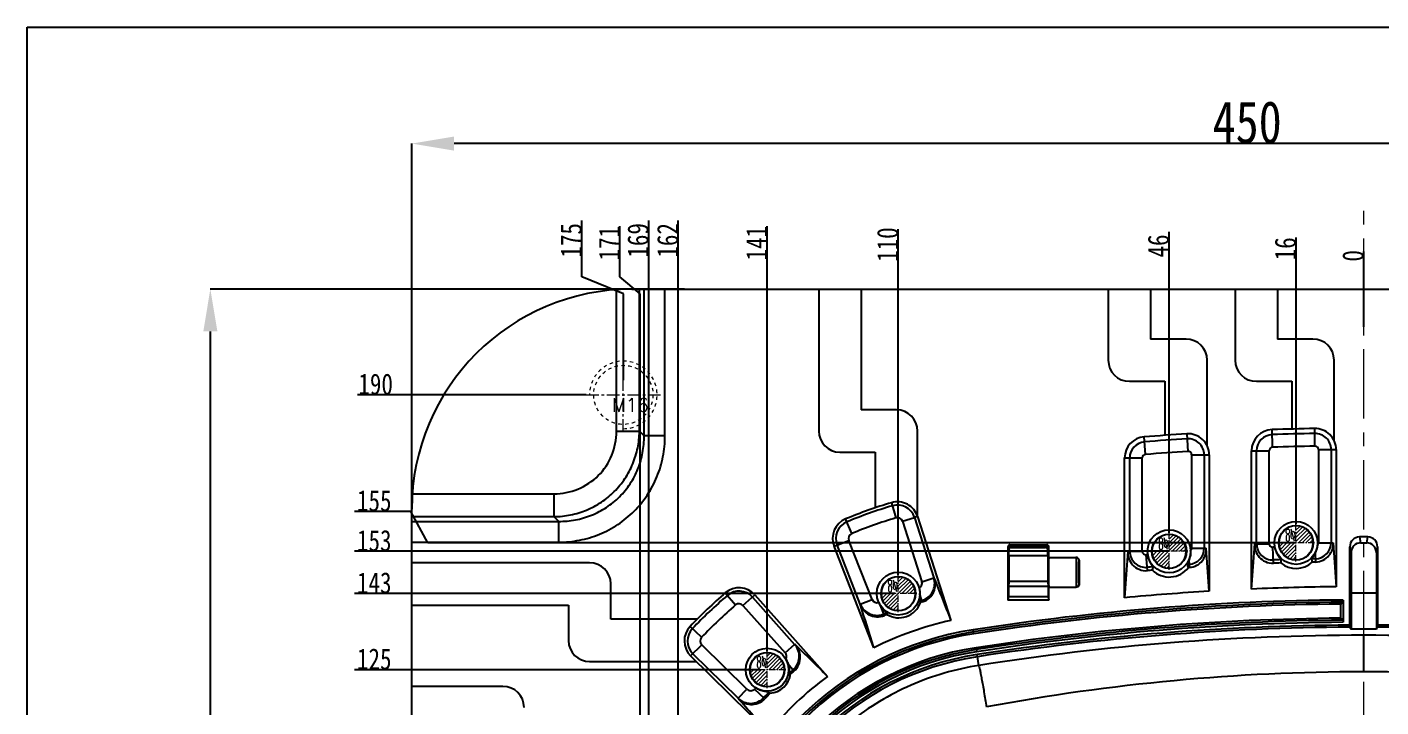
# Model space of a CAD drawing. Header units: millimetres. Extents: x -569 to 1807, y -7664 to 1724.
# Drawn here: x -32.7 to 287.3, y -2278.7 to -2117.9 of the extents above; entities that cross this region are included whole.
import ezdxf
from ezdxf.enums import TextEntityAlignment as Align

# ---------------------------------------------------------------- set-up
doc = ezdxf.new("R2010")
doc.units = ezdxf.units.MM
doc.header["$LTSCALE"] = 16.335
doc.header["$PDMODE"] = 3
doc.header["$PDSIZE"] = 0.3125
doc.linetypes.add('CENTER', pattern=[0.6, 0.375, -0.075, 0.075, -0.075])
doc.linetypes.add('HIDDEN', pattern=[0.2, 0.1, -0.1])
doc.layers.get('0').update_dxf_attribs({"linetype": 'CONTINUOUS'})
doc.layers.get('Defpoints').update_dxf_attribs({"linetype": 'CONTINUOUS'})
for name, color, linetype, lineweight in [('center', 1, 'CENTER', 9), ('epin', 13, 'CONTINUOUS', 9), ('screw', 33, 'CONTINUOUS', 13)]:
    doc.layers.add(name, color=color, linetype=linetype, lineweight=lineweight)
doc.layers.add('DEFAULT_2', color=8, linetype='HIDDEN')
doc.layers.add('dim', color=3, linetype='CONTINUOUS')
doc.styles.get("Standard").update_dxf_attribs({"font": 'txt', "width": 0.8})
doc.styles.add('TXT', font='txt.shx', dxfattribs={"bigfont": 'gbcbig.shx'})
doc.styles.add('TXT05', font='txt.shx', dxfattribs={"width": 0.5, "bigfont": 'gbcbig.shx'})
doc.dimstyles.new('副本 ISO-25-1', dxfattribs={"dimtxt": 10, "dimasz": 10, "dimexe": 0, "dimexo": 0, "dimgap": 0, "dimtad": 1, "dimtxsty": 'Standard', "dimcen": 0, "dimclrd": 6, "dimclre": 6, "dimclrt": 4, "dimazin": 0, "dimtfac": 1, "dimtofl": 0, "dimtmove": 0, "dimatfit": 3, "dimfxl": 0, "dimarcsym": 0})

# ---------------------------------------------------------------- blocks, each defined once
blk = doc.blocks.new('screw_m16_g')
at = {"layer": 'screw', "color": 1, "linetype": 'CENTER', "ltscale": 0.497582}
for p, q in [((0, -8.8), (0, 8.8)), ((-8.8, 0), (8.8, 0))]:
    blk.add_line(p, q, dxfattribs=at)
at = {"layer": 'screw', "linetype": 'HIDDEN', "ltscale": 0.497582}
blk.add_circle((0, 0), 7, dxfattribs=at)
at = {"layer": 'screw', "color": 92, "linetype": 'HIDDEN', "ltscale": 0.497582}
blk.add_arc((0, 0), 8, 270, 180, dxfattribs=at)
at = {"layer": 'screw', "color": 6, "style": 'TXT'}
blk.add_text('M16', height=3.2, dxfattribs=at).set_placement((-2.72, -4))
blk = doc.blocks.new('*D322')
at = {"color": 6, "lineweight": -2}
for p, q in [((58.27, -2239.75), (58.27, -2145.49)), ((498.27, -2145.49), (68.27, -2145.49)), ((508.27, -2233.71), (508.27, -2145.49))]:
    blk.add_line(p, q, dxfattribs=at)
at = {"color": 6}
for points in [[(68.27, -2143.82), (68.27, -2147.16), (58.27, -2145.49)], [(498.27, -2143.82), (498.27, -2147.16), (508.27, -2145.49)]]:
    blk.add_solid(points, dxfattribs=at)
at = {"layer": 'Defpoints', "color": 0}
for p in [(58.27, -2145.49), (508.27, -2233.71), (58.27, -2239.75)]:
    blk.add_point(p, dxfattribs=at)
at = {"color": 4, "insert": (255.72, -2140.49), "char_height": 10, "attachment_point": 5}
blk.add_mtext('450', dxfattribs=at)
blk = doc.blocks.new('*D323')
at = {"color": 6, "lineweight": -2}
for p, q in [((122.69, -2179.91), (10.65, -2179.91)), ((10.65, -2189.91), (10.65, -2599.91)), ((127.04, -2609.91), (10.65, -2609.91))]:
    blk.add_line(p, q, dxfattribs=at)
at = {"color": 6}
for points in [[(8.99, -2189.91), (12.32, -2189.91), (10.65, -2179.91)], [(8.99, -2599.91), (12.32, -2599.91), (10.65, -2609.91)]]:
    blk.add_solid(points, dxfattribs=at)
at = {"layer": 'Defpoints', "color": 0}
for p in [(122.69, -2179.91), (10.65, -2609.91), (127.04, -2609.91)]:
    blk.add_point(p, dxfattribs=at)
at = {"color": 4, "insert": (5.65, -2399.19), "char_height": 10, "attachment_point": 5, "rotation": 90}
blk.add_mtext('430', dxfattribs=at)
blk = doc.blocks.new('epin_ejp_8')
at = {"layer": 'epin'}
h = blk.add_hatch(dxfattribs=at)
h.set_pattern_fill('_ANSI31', color=123, scale=0.2, angle=90, style=0)
h.set_pattern_definition([(135, (-263.1036, 1313.3417), (-0.4490128, -0.4490128), [])])
h.paths.add_polyline_path([(0, 4, 0.414214), (-4, 0), (0, 0)])
h.paths.add_polyline_path([(4, 0), (0, 0), (0, -4, 0.414214)])
at = {"layer": 'epin', "color": 1, "linetype": 'CENTER', "ltscale": 0.248791}
for p, q in [((0, -4.4), (0, 4.4)), ((-4.4, 0), (4.4, 0))]:
    blk.add_line(p, q, dxfattribs=at)
at = {"layer": 'epin'}
blk.add_circle((0, 0), 4, dxfattribs=at)
at = {"layer": 'epin', "color": 6, "style": 'TXT05', "width": 0.5}
blk.add_text('%%c8', height=2.8, dxfattribs=at).set_placement((1.33, 1.8), align=Align.MIDDLE)
blk = doc.blocks.new('12')
at = {"layer": 'epin', "color": 4, "xscale": -1}
for p in [(-2617.62, 2370.4), (-2647.62, 2368.4), (-2711.62, 2358.4), (-2742.62, 2340.4)]:
    blk.add_blockref('epin_ejp_8', p, dxfattribs=at)
blk = doc.blocks.new('*D330')
at = {"layer": 'Defpoints', "color": 0}
for p in [(426.08, -2269.91), (512.47, -2269.91), (283.27, -2394.91)]:
    blk.add_point(p, dxfattribs=at)
at = {"layer": 'dim', "color": 6, "lineweight": -2}
blk.add_line((426.08, -2269.91), (521.8, -2269.91), dxfattribs=at)
at = {"layer": 'dim', "color": 4, "insert": (517.13, -2267.41), "char_height": 5, "attachment_point": 5}
blk.add_mtext('125', dxfattribs=at)
blk = doc.blocks.new('*D331')
at = {"layer": 'Defpoints', "color": 0}
for p in [(394.08, -2251.91), (512.47, -2251.91), (283.27, -2394.91)]:
    blk.add_point(p, dxfattribs=at)
at = {"layer": 'dim', "color": 6, "lineweight": -2}
blk.add_line((394.08, -2251.91), (521.8, -2251.91), dxfattribs=at)
at = {"layer": 'dim', "color": 4, "insert": (517.13, -2249.41), "char_height": 5, "attachment_point": 5}
blk.add_mtext('143', dxfattribs=at)
blk = doc.blocks.new('*D332')
at = {"layer": 'Defpoints', "color": 0}
for p in [(512.47, -2232.48), (299.27, -2239.91), (283.27, -2394.91)]:
    blk.add_point(p, dxfattribs=at)
at = {"layer": 'dim', "color": 6, "lineweight": -2}
for p, q in [((504.47, -2239.91), (508.47, -2232.48)), ((508.47, -2232.48), (521.8, -2232.48)), ((299.27, -2239.91), (504.47, -2239.91))]:
    blk.add_line(p, q, dxfattribs=at)
at = {"layer": 'dim', "color": 4, "insert": (517.13, -2229.98), "char_height": 5, "attachment_point": 5}
blk.add_mtext('155', dxfattribs=at)
blk = doc.blocks.new('*D333')
at = {"layer": 'Defpoints', "color": 0}
for p in [(329.27, -2241.91), (512.47, -2241.91), (283.27, -2394.91)]:
    blk.add_point(p, dxfattribs=at)
at = {"layer": 'dim', "color": 6, "lineweight": -2}
blk.add_line((329.27, -2241.91), (521.8, -2241.91), dxfattribs=at)
at = {"layer": 'dim', "color": 4, "insert": (517.13, -2239.41), "char_height": 5, "attachment_point": 5}
blk.add_mtext('153', dxfattribs=at)
blk = doc.blocks.new('*D334')
at = {"layer": 'Defpoints', "color": 0}
for p in [(467.07, -2204.91, 0), (512.47, -2204.91), (283.27, -2394.91)]:
    blk.add_point(p, dxfattribs=at)
at = {"layer": 'dim', "color": 6, "lineweight": -2}
blk.add_line((467.07, -2204.91), (521.13, -2204.91), dxfattribs=at)
at = {"layer": 'dim', "color": 4, "insert": (516.8, -2202.41), "char_height": 5, "attachment_point": 5}
blk.add_mtext('190', dxfattribs=at)
blk = doc.blocks.new('*D352')
at = {"layer": 'Defpoints', "color": 0}
for p in [(283.27, -2173.03), (283.27, -2188.82), (283.27, -2394.91)]:
    blk.add_point(p, dxfattribs=at)
at = {"layer": 'dim', "color": 6, "lineweight": -2}
blk.add_line((283.27, -2188.82), (283.27, -2171.03), dxfattribs=at)
at = {"layer": 'dim', "color": 4, "insert": (280.77, -2172.03), "char_height": 5, "attachment_point": 5, "rotation": 90}
blk.add_mtext('0', dxfattribs=at)
blk = doc.blocks.new('*D353')
at = {"layer": 'Defpoints', "color": 0}
for p in [(299.27, -2173.03), (299.27, -2235.51), (283.27, -2394.91)]:
    blk.add_point(p, dxfattribs=at)
at = {"layer": 'dim', "color": 6, "lineweight": -2}
blk.add_line((299.27, -2235.51), (299.27, -2167.7), dxfattribs=at)
at = {"layer": 'dim', "color": 4, "insert": (296.77, -2170.37), "char_height": 5, "attachment_point": 5, "rotation": 90}
blk.add_mtext('16', dxfattribs=at)
blk = doc.blocks.new('*D354')
at = {"layer": 'Defpoints', "color": 0}
for p in [(329.27, -2173.03), (329.27, -2237.51), (283.27, -2394.91)]:
    blk.add_point(p, dxfattribs=at)
at = {"layer": 'dim', "color": 6, "lineweight": -2}
blk.add_line((329.27, -2237.51), (329.27, -2166.37), dxfattribs=at)
at = {"layer": 'dim', "color": 4, "insert": (326.77, -2169.7), "char_height": 5, "attachment_point": 5, "rotation": 90}
blk.add_mtext('46', dxfattribs=at)
blk = doc.blocks.new('*D355')
at = {"layer": 'Defpoints', "color": 0}
for p in [(393.27, -2173.03), (393.27, -2247.51), (283.27, -2394.91)]:
    blk.add_point(p, dxfattribs=at)
at = {"layer": 'dim', "color": 6, "lineweight": -2}
blk.add_line((393.27, -2247.51), (393.27, -2165.7), dxfattribs=at)
at = {"layer": 'dim', "color": 4, "insert": (390.77, -2169.37), "char_height": 5, "attachment_point": 5, "rotation": 90}
blk.add_mtext('110', dxfattribs=at)
blk = doc.blocks.new('*D356')
at = {"layer": 'Defpoints', "color": 0}
for p in [(424.27, -2173.03), (424.27, -2265.51), (283.27, -2394.91)]:
    blk.add_point(p, dxfattribs=at)
at = {"layer": 'dim', "color": 6, "lineweight": -2}
blk.add_line((424.27, -2265.51), (424.27, -2165.03), dxfattribs=at)
at = {"layer": 'dim', "color": 4, "insert": (421.77, -2169.03), "char_height": 5, "attachment_point": 5, "rotation": 90}
blk.add_mtext('141', dxfattribs=at)
blk = doc.blocks.new('*D357')
at = {"layer": 'Defpoints', "color": 0}
for p in [(445.27, -2173.03), (445.27, -2296.51), (283.27, -2394.91)]:
    blk.add_point(p, dxfattribs=at)
at = {"layer": 'dim', "color": 6, "lineweight": -2}
blk.add_line((445.27, -2296.51), (445.27, -2163.7), dxfattribs=at)
at = {"layer": 'dim', "color": 4, "insert": (442.77, -2168.37), "char_height": 5, "attachment_point": 5, "rotation": 90}
blk.add_mtext('162', dxfattribs=at)
blk = doc.blocks.new('*D358')
at = {"layer": 'Defpoints', "color": 0}
for p in [(459.09, -2173.03), (454.27, -2375.51, 0), (283.27, -2394.91)]:
    blk.add_point(p, dxfattribs=at)
at = {"layer": 'dim', "color": 6, "lineweight": -2}
for p, q in [((459.09, -2177.03), (459.09, -2165.03)), ((454.27, -2181.03), (459.09, -2177.03)), ((454.27, -2375.51), (454.27, -2181.03))]:
    blk.add_line(p, q, dxfattribs=at)
at = {"layer": 'dim', "color": 4, "insert": (456.59, -2169.03), "char_height": 5, "attachment_point": 5, "rotation": 90}
blk.add_mtext('171', dxfattribs=at)
blk = doc.blocks.new('*D359')
at = {"layer": 'Defpoints', "color": 0}
for p in [(452.27, -2173.03), (452.27, -2335.51), (283.27, -2394.91)]:
    blk.add_point(p, dxfattribs=at)
at = {"layer": 'dim', "color": 6, "lineweight": -2}
blk.add_line((452.27, -2335.51), (452.27, -2163.7), dxfattribs=at)
at = {"layer": 'dim', "color": 4, "insert": (449.77, -2168.37), "char_height": 5, "attachment_point": 5, "rotation": 90}
blk.add_mtext('169', dxfattribs=at)
blk = doc.blocks.new('*D360')
at = {"layer": 'Defpoints', "color": 0}
for p in [(468.07, -2173.03), (458.27, -2201.46, 0), (283.27, -2394.91)]:
    blk.add_point(p, dxfattribs=at)
at = {"layer": 'dim', "color": 6, "lineweight": -2}
for p, q in [((468.07, -2177.03), (468.07, -2163.7)), ((458.27, -2181.03), (468.07, -2177.03)), ((458.27, -2201.46), (458.27, -2181.03))]:
    blk.add_line(p, q, dxfattribs=at)
at = {"layer": 'dim', "color": 4, "insert": (465.57, -2168.37), "char_height": 5, "attachment_point": 5, "rotation": 90}
blk.add_mtext('175', dxfattribs=at)
blk = doc.blocks.new('*D370')
at = {"layer": 'Defpoints', "color": 0}
for p in [(54.07, -2269.91), (140.46, -2269.91), (283.27, -2394.91)]:
    blk.add_point(p, dxfattribs=at)
at = {"layer": 'dim', "color": 6, "lineweight": -2}
blk.add_line((140.46, -2269.91), (44.73, -2269.91), dxfattribs=at)
at = {"layer": 'dim', "color": 4, "insert": (49.4, -2267.41), "char_height": 5, "attachment_point": 5}
blk.add_mtext('125', dxfattribs=at)
blk = doc.blocks.new('*D371')
at = {"layer": 'Defpoints', "color": 0}
for p in [(54.07, -2251.91), (172.45, -2251.91), (283.27, -2394.91)]:
    blk.add_point(p, dxfattribs=at)
at = {"layer": 'dim', "color": 6, "lineweight": -2}
blk.add_line((172.45, -2251.91), (44.73, -2251.91), dxfattribs=at)
at = {"layer": 'dim', "color": 4, "insert": (49.4, -2249.41), "char_height": 5, "attachment_point": 5}
blk.add_mtext('143', dxfattribs=at)
blk = doc.blocks.new('*D390')
at = {"layer": 'Defpoints', "color": 0}
for p in [(54.07, -2232.48), (267.27, -2239.91), (283.27, -2394.91)]:
    blk.add_point(p, dxfattribs=at)
at = {"layer": 'dim', "color": 6, "lineweight": -2}
for p, q in [((58.07, -2232.48), (44.73, -2232.48)), ((62.07, -2239.91), (58.07, -2232.48)), ((267.27, -2239.91), (62.07, -2239.91))]:
    blk.add_line(p, q, dxfattribs=at)
at = {"layer": 'dim', "color": 4, "insert": (49.4, -2229.98), "char_height": 5, "attachment_point": 5}
blk.add_mtext('155', dxfattribs=at)
blk = doc.blocks.new('*D391')
at = {"layer": 'Defpoints', "color": 0}
for p in [(54.07, -2241.91), (237.27, -2241.91), (283.27, -2394.91)]:
    blk.add_point(p, dxfattribs=at)
at = {"layer": 'dim', "color": 6, "lineweight": -2}
blk.add_line((237.27, -2241.91), (44.73, -2241.91), dxfattribs=at)
at = {"layer": 'dim', "color": 4, "insert": (49.4, -2239.41), "char_height": 5, "attachment_point": 5}
blk.add_mtext('153', dxfattribs=at)
blk = doc.blocks.new('*D392')
at = {"layer": 'Defpoints', "color": 0}
for p in [(54.07, -2204.91), (99.47, -2204.91, 0), (283.27, -2394.91)]:
    blk.add_point(p, dxfattribs=at)
at = {"layer": 'dim', "color": 6, "lineweight": -2}
blk.add_line((99.47, -2204.91), (45.4, -2204.91), dxfattribs=at)
at = {"layer": 'dim', "color": 4, "insert": (49.73, -2202.41), "char_height": 5, "attachment_point": 5}
blk.add_mtext('190', dxfattribs=at)
blk = doc.blocks.new('*D382')
at = {"layer": 'Defpoints', "color": 0}
for p in [(267.27, -2173.03), (267.27, -2235.51), (283.27, -2394.91)]:
    blk.add_point(p, dxfattribs=at)
at = {"layer": 'dim', "color": 6, "lineweight": -2}
blk.add_line((267.27, -2235.51), (267.27, -2167.7), dxfattribs=at)
at = {"layer": 'dim', "color": 4, "insert": (264.77, -2170.37), "char_height": 5, "attachment_point": 5, "rotation": 90}
blk.add_mtext('16', dxfattribs=at)
blk = doc.blocks.new('*D383')
at = {"layer": 'Defpoints', "color": 0}
for p in [(237.27, -2173.03), (237.27, -2237.51), (283.27, -2394.91)]:
    blk.add_point(p, dxfattribs=at)
at = {"layer": 'dim', "color": 6, "lineweight": -2}
blk.add_line((237.27, -2237.51), (237.27, -2166.37), dxfattribs=at)
at = {"layer": 'dim', "color": 4, "insert": (234.77, -2169.7), "char_height": 5, "attachment_point": 5, "rotation": 90}
blk.add_mtext('46', dxfattribs=at)
blk = doc.blocks.new('*D384')
at = {"layer": 'Defpoints', "color": 0}
for p in [(173.27, -2173.03), (173.27, -2247.51), (283.27, -2394.91)]:
    blk.add_point(p, dxfattribs=at)
at = {"layer": 'dim', "color": 6, "lineweight": -2}
blk.add_line((173.27, -2247.51), (173.27, -2165.7), dxfattribs=at)
at = {"layer": 'dim', "color": 4, "insert": (170.77, -2169.37), "char_height": 5, "attachment_point": 5, "rotation": 90}
blk.add_mtext('110', dxfattribs=at)
blk = doc.blocks.new('*D385')
at = {"layer": 'Defpoints', "color": 0}
for p in [(142.27, -2173.03), (142.27, -2265.51), (283.27, -2394.91)]:
    blk.add_point(p, dxfattribs=at)
at = {"layer": 'dim', "color": 6, "lineweight": -2}
blk.add_line((142.27, -2265.51), (142.27, -2165.03), dxfattribs=at)
at = {"layer": 'dim', "color": 4, "insert": (139.77, -2169.03), "char_height": 5, "attachment_point": 5, "rotation": 90}
blk.add_mtext('141', dxfattribs=at)
blk = doc.blocks.new('*D386')
at = {"layer": 'Defpoints', "color": 0}
for p in [(121.27, -2173.03), (121.27, -2296.51), (283.27, -2394.91)]:
    blk.add_point(p, dxfattribs=at)
at = {"layer": 'dim', "color": 6, "lineweight": -2}
blk.add_line((121.27, -2296.51), (121.27, -2163.7), dxfattribs=at)
at = {"layer": 'dim', "color": 4, "insert": (118.77, -2168.37), "char_height": 5, "attachment_point": 5, "rotation": 90}
blk.add_mtext('162', dxfattribs=at)
blk = doc.blocks.new('*D387')
at = {"layer": 'Defpoints', "color": 0}
for p in [(107.44, -2173.03), (112.27, -2375.51, 0), (283.27, -2394.91)]:
    blk.add_point(p, dxfattribs=at)
at = {"layer": 'dim', "color": 6, "lineweight": -2}
for p, q in [((107.44, -2177.03), (107.44, -2165.03)), ((112.27, -2181.03), (107.44, -2177.03)), ((112.27, -2375.51), (112.27, -2181.03))]:
    blk.add_line(p, q, dxfattribs=at)
at = {"layer": 'dim', "color": 4, "insert": (104.94, -2169.03), "char_height": 5, "attachment_point": 5, "rotation": 90}
blk.add_mtext('171', dxfattribs=at)
blk = doc.blocks.new('*D388')
at = {"layer": 'Defpoints', "color": 0}
for p in [(114.27, -2173.03), (114.27, -2335.51), (283.27, -2394.91)]:
    blk.add_point(p, dxfattribs=at)
at = {"layer": 'dim', "color": 6, "lineweight": -2}
blk.add_line((114.27, -2335.51), (114.27, -2163.7), dxfattribs=at)
at = {"layer": 'dim', "color": 4, "insert": (111.77, -2168.37), "char_height": 5, "attachment_point": 5, "rotation": 90}
blk.add_mtext('169', dxfattribs=at)
blk = doc.blocks.new('*D389')
at = {"layer": 'Defpoints', "color": 0}
for p in [(98.47, -2173.03), (108.27, -2201.46, 0), (283.27, -2394.91)]:
    blk.add_point(p, dxfattribs=at)
at = {"layer": 'dim', "color": 6, "lineweight": -2}
for p, q in [((98.47, -2177.03), (98.47, -2163.7)), ((108.27, -2181.03), (98.47, -2177.03)), ((108.27, -2201.46), (108.27, -2181.03))]:
    blk.add_line(p, q, dxfattribs=at)
at = {"layer": 'dim', "color": 4, "insert": (95.97, -2168.37), "char_height": 5, "attachment_point": 5, "rotation": 90}
blk.add_mtext('175', dxfattribs=at)

msp = doc.modelspace()

# ---------------------------------------------------------------- linework, layer by layer
at = {"color": 7, "linetype": 'Continuous'}
for p, q in [((106.652, -2213.525), (106.652, -2180.038)), ((110.267, -2179.913), (456.267, -2179.913)), ((112.069, -2213.525), (112.069, -2179.913)), ((113.184, -2214.64), (113.184, -2179.913)), ((118.108, -2214.64), (118.108, -2179.913)), ((154.456, -2179.913), (154.456, -2213.459)), ((164.456, -2179.913), (164.456, -2208.459)), ((222.898, -2179.913), (222.898, -2196.712)), ((232.898, -2179.913), (232.898, -2191.712)), ((252.898, -2179.913), (252.898, -2196.712)), ((262.898, -2179.913), (262.898, -2191.712)), ((241.267, -2191.712), (232.898, -2191.712)), ((271.267, -2191.712), (262.898, -2191.712)), ((246.267, -2216.949), (246.267, -2196.712)), ((276.267, -2215.71), (276.267, -2196.712)), ((227.898, -2201.712), (236.267, -2201.712)), ((236.267, -2201.712), (236.267, -2214.471)), ((257.898, -2201.712), (266.267, -2201.712)), ((266.267, -2201.712), (266.267, -2212.986)), ((172.825, -2208.459), (164.456, -2208.459)), ((106.652, -2213.525), (112.069, -2213.525)), ((112.069, -2213.525), (113.184, -2214.64)), ((177.825, -2233.672), (177.825, -2213.459)), ((241.445, -2214.126), (241.714, -2218.279)), ((261.74, -2217.296), (261.6, -2213.125)), ((271.752, -2217.038), (271.678, -2212.877)), ((118.108, -2214.64), (113.184, -2214.64)), ((231.701, -2219.006), (231.366, -2214.847)), ((159.456, -2218.459), (167.825, -2218.459)), ((167.825, -2218.459), (167.825, -2231.613)), ((226.767, -2252.885), (226.767, -2219.83)), ((226.767, -2219.83), (230.94, -2219.83)), ((227.956, -2241.904), (227.956, -2219.83)), ((230.94, -2241.904), (230.94, -2219.83)), ((242.595, -2219.105), (242.595, -2241.152)), ((242.595, -2219.105), (246.767, -2219.105)), ((245.578, -2219.105), (245.578, -2241.152)), ((246.767, -2219.105), (246.767, -2251.356)), ((256.767, -2250.839), (256.767, -2218.123)), ((256.767, -2218.123), (260.94, -2218.123)), ((257.956, -2240.135), (257.956, -2218.123)), ((260.94, -2240.135), (260.94, -2218.123)), ((272.595, -2217.866), (272.595, -2239.869)), ((272.595, -2217.866), (276.767, -2217.866)), ((275.578, -2217.866), (275.578, -2239.869)), ((276.767, -2217.866), (276.767, -2250.297)), ((58.393, -2228.298), (91.88, -2228.298)), ((91.88, -2228.298), (91.88, -2233.714)), ((58.267, -2557.913), (58.267, -2231.913)), ((171.644, -2230.413), (172.708, -2234)), ((58.267, -2233.714), (91.88, -2233.714)), ((58.267, -2234.829), (92.995, -2234.829)), ((91.88, -2233.714), (92.995, -2234.829)), ((92.995, -2239.753), (92.995, -2234.829)), ((162.258, -2237.719), (160.812, -2234.257)), ((174.252, -2234.816), (177.093, -2233.906)), ((174.252, -2234.816), (178.826, -2249.106)), ((177.823, -2233.679), (177.093, -2233.906)), ((177.093, -2233.906), (181.667, -2248.196)), ((177.825, -2233.672), (185.694, -2258.256)), ((58.267, -2239.753), (92.995, -2239.753)), ((158.084, -2240.698), (161.577, -2239.327)), ((167.059, -2253.293), (161.577, -2239.327)), ((272.595, -2239.869), (276.043, -2239.869)), ((276.043, -2239.869), (276.767, -2250.297)), ((282.273, -2238.512), (282.547, -2239.913)), ((284.262, -2238.512), (282.273, -2238.512)), ((282.547, -2239.913), (283.988, -2239.913)), ((283.988, -2239.913), (284.262, -2238.512)), ((167.515, -2264.726), (158.084, -2240.698)), ((164.282, -2254.383), (158.8, -2240.417)), ((199.156, -2240.854), (199.156, -2253.46)), ((199.318, -2240.971), (199.156, -2240.854)), ((199.423, -2241.491), (199.352, -2241.08)), ((199.388, -2243.016), (199.388, -2249.036)), ((208.622, -2243.016), (199.388, -2243.016)), ((199.423, -2243.016), (199.423, -2241.491)), ((199.658, -2240.352), (199.821, -2240.468)), ((199.658, -2240.352), (208.351, -2240.352)), ((208.189, -2240.468), (199.821, -2240.468)), ((199.922, -2240.982), (199.854, -2240.588)), ((199.854, -2240.588), (208.155, -2240.588)), ((199.922, -2240.982), (208.087, -2240.982)), ((208.155, -2240.588), (208.087, -2240.982)), ((208.189, -2240.468), (208.351, -2240.352)), ((208.657, -2241.08), (208.587, -2241.491)), ((208.587, -2243.016), (208.587, -2241.491)), ((208.622, -2243.016), (208.622, -2249.036)), ((208.854, -2240.855), (208.691, -2240.971)), ((208.854, -2243.34), (208.854, -2240.855)), ((227.522, -2241.904), (226.767, -2252.885)), ((227.522, -2241.904), (230.94, -2241.904)), ((232.148, -2246.478), (231.836, -2242.728)), ((242.595, -2241.152), (246.057, -2241.152)), ((246.767, -2251.356), (246.057, -2241.152)), ((256.767, -2250.839), (257.507, -2240.135)), ((257.507, -2240.135), (260.94, -2240.135)), ((261.926, -2244.722), (261.796, -2240.962)), ((271.812, -2242.286), (271.852, -2244.458)), ((280.001, -2259.363), (280.001, -2240.861)), ((280.001, -2240.861), (280.275, -2242.261)), ((280.275, -2242.261), (280.275, -2260.361)), ((286.26, -2242.261), (286.534, -2240.861)), ((286.26, -2242.261), (286.26, -2260.361)), ((286.534, -2240.861), (286.534, -2259.363)), ((100.3, -2244.617), (58.267, -2244.617)), ((208.854, -2243.34), (215.235, -2243.34)), ((216.04, -2244.144), (216.04, -2249.571)), ((241.962, -2244.057), (242.074, -2245.732)), ((178.826, -2249.106), (181.691, -2248.188)), ((199.388, -2249.036), (199.286, -2250.212)), ((208.622, -2249.036), (199.388, -2249.036)), ((208.622, -2249.036), (208.723, -2250.212)), ((105.3, -2257.986), (105.3, -2249.617)), ((132.371, -2251.747), (134.809, -2254.599)), ((136.551, -2254.717), (139.35, -2252.218)), ((138.776, -2252.73), (148.767, -2263.924)), ((139.35, -2252.218), (156.538, -2271.477)), ((178.927, -2253.891), (178.384, -2252.038)), ((199.286, -2252.641), (199.156, -2253.46)), ((199.286, -2250.212), (199.286, -2252.641)), ((208.723, -2250.212), (199.286, -2250.212)), ((208.723, -2252.641), (199.286, -2252.641)), ((208.723, -2250.212), (208.723, -2252.641)), ((208.723, -2252.641), (208.854, -2253.46)), ((208.854, -2253.46), (208.854, -2250.375)), ((208.854, -2250.375), (215.235, -2250.375)), ((58.267, -2254.617), (95.3, -2254.617)), ((95.3, -2254.617), (95.3, -2262.986)), ((136.551, -2254.717), (146.541, -2265.911)), ((164.258, -2254.393), (167.059, -2253.293)), ((170.004, -2257.067), (169.016, -2254.725)), ((208.854, -2253.46), (199.156, -2253.46)), ((277.838, -2257.724), (277.838, -2254.395)), ((278.393, -2253.429), (278.393, -2258.681)), ((125.687, -2257.986), (105.3, -2257.986)), ((126.775, -2262.247), (124.053, -2259.679)), ((191.129, -2261.419), (190.983, -2260.469)), ((280.025, -2259.86), (280.275, -2260.361)), ((283.267, -2270.41), (283.267, -2261.767)), ((286.26, -2260.361), (286.51, -2259.86)), ((124.18, -2266.658), (126.806, -2263.993)), ((137.495, -2274.522), (126.806, -2263.993)), ((146.541, -2265.911), (148.786, -2263.907)), ((191.635, -2264.71), (191.781, -2265.66)), ((100.3, -2267.986), (125.513, -2267.986)), ((124.18, -2266.658), (142.562, -2284.781)), ((135.401, -2276.648), (124.713, -2266.118)), ((148.58, -2270.241), (147.215, -2268.633)), ((192.279, -2268.896), (191.887, -2266.344)), ((79.805, -2273.849), (58.267, -2273.849)), ((135.384, -2276.666), (137.495, -2274.522)), ((141.72, -2276.771), (139.281, -2274.486))]:
    msp.add_line(p, q, dxfattribs=at)
msp.add_lwpolyline([(-32.664, -2117.932), (784.769, -2117.932), (784.769, -2691.727), (-32.664, -2691.727)], close=True)
for centre, radius in [((267.267, -2239.913), 5.08), ((267.267, -2239.913), 4.084), ((237.267, -2241.913), 5.08), ((237.267, -2241.913), 4.084), ((173.267, -2251.913), 5.08), ((173.267, -2251.913), 4.084), ((142.267, -2269.913), 5.08), ((142.267, -2269.913), 4.084)]:
    msp.add_circle(centre, radius, dxfattribs=at)
for centre, radius, start, end in [((110.267, -2231.913), 52, 90, 180), ((241.267, -2196.712), 5, 0, 90), ((271.267, -2196.712), 5, 0, 90), ((227.898, -2196.712), 5, 180, 270), ((257.898, -2196.712), 5, 180, 270), ((172.825, -2213.459), 5, 0, 90), ((159.456, -2213.459), 5, 180, 270), ((283.267, -2860.122), 647.349, 93.704207, 94.598521), ((241.767, -2219.105), 4.989, 0, 93.70421), ((261.767, -2218.123), 5, 91.91807, 180), ((261.767, -2218.123), 3.811, 91.91807, 180), ((283.267, -2860.122), 647.349, 91.025807, 91.918069), ((283.267, -2860.122), 646.17, 91.025807, 91.918069), ((271.767, -2217.866), 4.989, 0, 91.02581), ((271.767, -2217.866), 3.811, 0, 91.02581), ((231.767, -2219.83), 5, 94.59852, 180), ((231.767, -2219.83), 3.811, 94.59852, 180), ((283.267, -2860.122), 646.17, 93.704207, 94.598521), ((241.767, -2219.105), 3.811, 0, 93.70421), ((261.767, -2218.123), 0.827, 91.91807, 180), ((283.267, -2860.122), 643.187, 91.025807, 91.918069), ((271.767, -2217.866), 0.827, 0, 91.02581), ((231.767, -2219.83), 0.827, 94.59852, 180), ((283.267, -2860.122), 643.187, 93.704207, 94.598521), ((241.767, -2219.105), 0.827, 0, 93.70421), ((202.214, -2333.451), 107.477, 106.52499, 112.65467), ((202.214, -2333.451), 106.719, 106.52499, 112.65467), ((173.063, -2235.196), 4.231, 17.74901, 106.52499), ((162.738, -2238.871), 5, 112.65467, 201.43065), ((162.738, -2238.871), 4.231, 112.65467, 201.43065), ((202.214, -2333.451), 103.736, 106.52499, 112.65467), ((173.063, -2235.196), 1.248, 17.74901, 106.52499), ((162.738, -2238.871), 1.248, 112.65467, 201.43065), ((271.767, -2239.869), 3.811, 271.06219, 0), ((271.767, -2239.869), 0.827, 312.17665, 0), ((199.821, -2240.971), 0.503, 90.07381, 180.01959), ((208.188, -2240.971), 0.503, 359.98036, 89.92624), ((208.352, -2240.854), 0.502, 359.87684, 90.03612), ((231.767, -2241.904), 3.811, 180, 274.76197), ((231.767, -2241.904), 0.827, 180, 274.76197), ((283.267, -2860.122), 619.532, 94.724447, 94.76197), ((241.767, -2241.152), 3.811, 273.83576, 0), ((241.767, -2241.152), 0.827, 314.94875, 0), ((236.764, -2241.93), 5.591, 0.17412, 1.96529), ((261.767, -2240.135), 3.811, 180, 271.98612), ((261.767, -2240.135), 0.827, 180, 271.98612), ((283.267, -2860.122), 619.532, 91.940795, 91.986117), ((100.3, -2249.617), 5, 0, 90), ((283.267, -2860.122), 616.548, 94.637257, 94.76197), ((283.267, -2860.122), 615.77, 94.653653, 94.76197), ((245.917, -2247.776), 12.685, 170.08591, 173.69368), ((237.293, -2242.262), 5.732, 225.95901, 322.55183), ((283.267, -2860.122), 616.548, 93.835764, 93.873639), ((229.581, -2248.991), 12.685, 14.81722, 18.42498), ((283.267, -2860.122), 615.77, 93.835764, 93.857243), ((283.267, -2860.122), 616.548, 91.816554, 91.986117), ((283.267, -2860.122), 615.77, 91.825416, 91.986117), ((275.437, -2245.334), 11.803, 172.9405, 176.75028), ((267.276, -2240.261), 5.703, 230.54917, 312.40637), ((283.267, -2860.122), 616.548, 91.06219, 91.138994), ((259.388, -2245.748), 11.803, 6.20527, 10.01505), ((283.267, -2860.122), 615.77, 91.06219, 91.130132), ((177.637, -2249.486), 1.248, 296.01789, 17.74901), ((177.637, -2249.486), 4.231, 286.31509, 17.74901), ((202.214, -2333.451), 107.477, 130.52499, 136.65467), ((202.214, -2333.451), 106.719, 130.52499, 136.65467), ((135.62, -2255.548), 5, 41.74901, 130.52499), ((135.62, -2255.548), 4.231, 41.74901, 130.52499), ((172.043, -2252.168), 6.343, 1.17615, 2.30821), ((283.267, -2860.122), 609.859, 93.431195, 95.315751), ((283.267, -2860.122), 609.859, 90.610681, 92.490437), ((283.267, -2860.124), 608.296, 89.718144, 90.281853), ((202.214, -2333.451), 103.736, 130.52499, 136.65467), ((135.62, -2255.548), 1.248, 41.74901, 130.52499), ((168.22, -2252.837), 4.231, 201.43065, 292.86457), ((168.22, -2252.837), 1.248, 201.43065, 289.37157), ((174.101, -2251.533), 6.004, 204.41856, 212.12403), ((173.383, -2252.237), 5.398, 238.42105, 340.66975), ((202.214, -2333.451), 83.257, 106.31509, 106.70883), ((167.864, -2260.527), 12.446, 31.49532, 33.20936), ((202.214, -2333.451), 82.898, 106.3151, 106.63945), ((283.267, -2860.122), 606.713, 90.46031, 98.749004), ((283.267, -2860.122), 606.216, 90.465833, 98.749004), ((283.267, -2860.122), 605.751, 90.513566, 98.749004), ((202.214, -2333.451), 76.988, 102.39081, 116.78888), ((202.214, -2333.451), 83.257, 112.38191, 112.86457), ((202.214, -2333.451), 82.898, 112.45132, 112.86459), ((182.893, -2255.191), 12.446, 185.88137, 187.59541), ((283.267, -2860.122), 602.422, 90.516404, 98.749003), ((283.267, -2860.122), 601.957, 90.469129, 98.749004), ((283.267, -2860.122), 601.46, 90.46433, 98.749004), ((127.682, -2263.104), 4.989, 136.65467, 225.43065), ((127.682, -2263.104), 4.231, 136.65467, 225.43065), ((127.682, -2263.104), 1.248, 136.65467, 225.43065), ((202.214, -2333.451), 73.841, 98.749, 171.02638), ((202.214, -2333.451), 73.345, 98.749, 171.02638), ((202.214, -2333.451), 72.88, 98.749, 171.02638), ((283.267, -2860.122), 600.768, 90.311505, 98.749004), ((283.267, -2860.122), 600.271, 90.309523, 98.749004), ((283.482, -2848.715), 586.947, 90.020984, 98.939122), ((283.267, -2860.122), 599.769, 89.714137, 90.28586), ((283.052, -2848.712), 586.945, 81.060857, 89.97903), ((283.267, -2860.122), 600.271, 81.250993, 89.690473), ((283.267, -2860.122), 600.768, 81.250993, 89.688492), ((100.3, -2262.986), 5, 180, 270), ((202.214, -2333.451), 69.551, 98.749, 171.02638), ((202.214, -2333.451), 69.086, 98.749, 171.02638), ((145.61, -2266.742), 4.231, 310.31509, 41.74901), ((202.214, -2333.451), 68.589, 98.749, 171.02638), ((202.214, -2333.451), 67.897, 98.749, 171.02638), ((202.214, -2333.451), 67.399, 98.749, 171.02638), ((145.61, -2266.742), 1.248, 329.09862, 41.74901), ((202.214, -2333.451), 76.988, 126.39081, 140.78888), ((142.504, -2270.164), 5.347, 274.72239, 351.94549), ((202.214, -2333.451), 83.257, 130.31509, 131.05173), ((140.004, -2278.927), 11.18, 45.7961, 47.64238), ((202.214, -2333.451), 82.898, 130.3151, 131.02716), ((283.568, -2756.509), 486.099, 90.0355, 100.60553), ((282.966, -2756.509), 486.099, 79.39446, 89.9645), ((79.805, -2278.849), 5, 0, 90), ((138.371, -2273.633), 1.248, 225.43065, 316.86457), ((202.214, -2333.451), 86.24, 136.61138, 136.86457), ((138.371, -2273.633), 4.231, 225.43065, 316.86457), ((202.214, -2333.451), 83.257, 135.61641, 136.86457), ((202.214, -2333.451), 82.898, 135.64102, 136.86459), ((151.398, -2268.177), 11.18, 219.02576, 220.87205)]:
    msp.add_arc(centre, radius, start, end, dxfattribs=at)
for centre, major_axis, ratio, start_param, end_param in [((282.304, -2240.893), (-0.458, 2.34), 0.9646906, -0.1864899, 1.3707605), ((282.578, -2242.294), (0.458, -2.34), 0.9646906, 2.9551027, 4.5123531), ((283.956, -2242.294), (0.458, 2.34), 0.9646906, -1.3707604, 0.1864899), ((284.23, -2240.893), (0.458, 2.34), 0.9646906, -1.3707604, 0.1864899), ((199.658, -2240.854), (0.408, -0.293), 0.9990769, 2.1941845, 3.7650126), ((199.925, -2241.495), (-0.087, 0.506), 0.9793004, -0.166317, 1.3975126), ((208.084, -2241.495), (0.087, 0.506), 0.9793004, -1.3975126, 0.166317), ((208.854, -2246.857), (0, 3.518), 0.0349208, 0.0000003, 3.1415923), ((4362.398, -2860.122), (4395.941, 0), 0.3727518, 2.762639, 2.7629471), ((-3706.334, -2860.122), (4299.459, 0), 0.3727518, 0.3850365, 0.3853465)]:
    msp.add_ellipse(centre, major_axis=major_axis, ratio=ratio, start_param=start_param, end_param=end_param, dxfattribs=at)
for points, knots in [([(91.88, -2228.298), (93.804, -2228.297), (97.696, -2227.55), (102.628, -2224.273), (105.904, -2219.341), (106.652, -2215.45), (106.652, -2213.525)], [0, 0, 0, 0, 0.2500563, 0.5000225, 0.7499488, 1, 1, 1, 1]), ([(91.88, -2233.714), (93.197, -2233.704), (95.836, -2233.429), (99.637, -2232.265), (103.143, -2230.387), (106.218, -2227.862), (108.742, -2224.788), (110.62, -2221.282), (111.783, -2217.481), (112.058, -2214.842), (112.069, -2213.525)], [0, 0, 0, 0, 0.1249453, 0.2499593, 0.3749737, 0.5000222, 0.6250579, 0.7500459, 0.8750471, 1, 1, 1, 1]), ([(92.995, -2234.829), (94.319, -2234.838), (96.976, -2234.605), (100.815, -2233.49), (104.36, -2231.637), (107.462, -2229.109), (109.99, -2226.008), (111.844, -2222.462), (112.959, -2218.623), (113.193, -2215.965), (113.184, -2214.64)], [0, 0, 0, 0, 0.1249578, 0.2499331, 0.3749344, 0.4999481, 0.6249645, 0.7499869, 0.8750149, 1, 1, 1, 1]), ([(92.995, -2239.753), (94.638, -2239.753), (97.933, -2239.438), (102.686, -2238.022), (107.072, -2235.702), (110.913, -2232.561), (114.055, -2228.72), (116.375, -2224.334), (117.792, -2219.58), (118.108, -2216.284), (118.108, -2214.64)], [0, 0, 0, 0, 0.1250014, 0.2499855, 0.3749686, 0.499949, 0.6249321, 0.7499357, 0.8749714, 1, 1, 1, 1]), ([(177.825, -2233.707), (177.629, -2233.094), (177.005, -2231.928), (175.468, -2230.682), (173.579, -2230.104), (172.26, -2230.23), (171.644, -2230.413)], [0, 0, 0, 0, 0.2500456, 0.5000364, 0.74998, 1, 1, 1, 1]), ([(271.852, -2244.458), (272.479, -2244.447), (273.707, -2244.147), (275.129, -2243.015), (275.95, -2241.509), (276.08, -2240.401), (276.043, -2239.869)], [0, 0, 0, 0, 0.272378, 0.5284904, 0.768271, 1, 1, 1, 1]), ([(199.352, -2241.08), (199.348, -2241.055), (199.339, -2241.019), (199.329, -2240.978), (199.318, -2240.971)], [0, 0, 0, 0, 0.6744402, 1, 1, 1, 1]), ([(199.352, -2241.08), (199.353, -2240.954), (199.464, -2240.692), (199.727, -2240.589), (199.854, -2240.588)], [0, 0, 0, 0, 0.4967255, 1, 1, 1, 1]), ([(199.854, -2240.588), (199.85, -2240.56), (199.841, -2240.522), (199.831, -2240.477), (199.821, -2240.468)], [0, 0, 0, 0, 0.6772202, 1, 1, 1, 1]), ([(208.189, -2240.468), (208.178, -2240.477), (208.168, -2240.522), (208.159, -2240.56), (208.155, -2240.588)], [0, 0, 0, 0, 0.3227782, 1, 1, 1, 1]), ([(208.155, -2240.588), (208.283, -2240.589), (208.546, -2240.692), (208.656, -2240.955), (208.657, -2241.08)], [0, 0, 0, 0, 0.5036427, 1, 1, 1, 1]), ([(208.691, -2240.971), (208.681, -2240.978), (208.67, -2241.019), (208.662, -2241.055), (208.657, -2241.08)], [0, 0, 0, 0, 0.3255569, 1, 1, 1, 1]), ([(227.522, -2241.904), (227.483, -2242.47), (227.636, -2243.648), (228.567, -2245.217), (230.15, -2246.329), (231.483, -2246.533), (232.148, -2246.478)], [0, 0, 0, 0, 0.2324088, 0.4713718, 0.7268211, 1, 1, 1, 1]), ([(233.421, -2245.592), (233.424, -2245.578), (233.412, -2245.539), (233.382, -2245.474), (233.332, -2245.386), (233.235, -2245.227), (233.084, -2244.983), (232.888, -2244.637), (232.686, -2244.226), (232.429, -2243.583), (232.297, -2243.058), (232.24, -2242.695)], [0, 0, 0, 0, 0.0136053, 0.0366054, 0.0688785, 0.1097701, 0.2137875, 0.3416475, 0.4883113, 0.6497625, 1, 1, 1, 1]), ([(242.355, -2241.913), (242.356, -2242.302), (242.283, -2243.034), (242.079, -2243.737), (241.962, -2244.057)], [0, 0, 0, 0, 0.5336495, 1, 1, 1, 1]), ([(242.074, -2245.732), (242.68, -2245.691), (243.856, -2245.352), (245.203, -2244.216), (245.974, -2242.742), (246.093, -2241.668), (246.057, -2241.152)], [0, 0, 0, 0, 0.2719061, 0.5282701, 0.7684661, 1, 1, 1, 1]), ([(257.507, -2240.135), (257.469, -2240.685), (257.611, -2241.829), (258.489, -2243.369), (259.994, -2244.493), (261.279, -2244.745), (261.926, -2244.722)], [0, 0, 0, 0, 0.2320433, 0.4713897, 0.7271756, 1, 1, 1, 1]), ([(263.723, -2243.883), (263.725, -2243.868), (263.707, -2243.828), (263.667, -2243.761), (263.603, -2243.669), (263.482, -2243.505), (263.3, -2243.257), (263.067, -2242.906), (262.83, -2242.491), (262.608, -2242.019), (262.42, -2241.499), (262.325, -2241.133), (262.286, -2240.945)], [0, 0, 0, 0, 0.0137191, 0.0379553, 0.0721361, 0.1151529, 0.2227475, 0.3520236, 0.4979183, 0.6568789, 0.8259805, 1, 1, 1, 1]), ([(271.812, -2242.286), (271.73, -2242.464), (271.599, -2242.715), (271.414, -2243.025), (271.288, -2243.222), (271.178, -2243.388), (271.089, -2243.523), (271.036, -2243.618), (271.008, -2243.675), (271.012, -2243.695)], [0, 0, 0, 0, 0.3611887, 0.5225059, 0.6674168, 0.7919058, 0.8916942, 0.9622459, 1, 1, 1, 1]), ([(272.323, -2240.482), (272.305, -2240.644), (272.207, -2241.264), (272.006, -2241.865), (271.812, -2242.286)], [0, 0, 0, 0, 0.2600998, 1, 1, 1, 1]), ([(215.235, -2243.34), (215.242, -2243.34), (215.247, -2243.373), (215.256, -2243.415), (215.264, -2243.504), (215.272, -2243.618), (215.28, -2243.766), (215.292, -2244.019), (215.304, -2244.402), (215.315, -2244.928), (215.323, -2245.529), (215.329, -2246.18), (215.33, -2246.857), (215.329, -2247.535), (215.323, -2248.186), (215.315, -2248.786), (215.304, -2249.312), (215.292, -2249.695), (215.281, -2249.949), (215.272, -2250.097), (215.264, -2250.211), (215.256, -2250.3), (215.247, -2250.342), (215.242, -2250.375), (215.235, -2250.375)], [0, 0, 0, 0, 0.0027562, 0.0100766, 0.0220508, 0.038615, 0.0596028, 0.084806, 0.1469298, 0.2225901, 0.3089129, 0.4025691, 0.4999694, 0.5973722, 0.6910329, 0.7773626, 0.8530301, 0.9151629, 0.9403727, 0.9613681, 0.9779382, 0.9899168, 0.9972409, 1, 1, 1, 1]), ([(216.04, -2244.144), (216.04, -2244.005), (215.965, -2243.723), (215.758, -2243.517), (215.637, -2243.448)], [0, 0, 0, 0, 0.4999979, 1, 1, 1, 1]), ([(215.957, -2248.98), (215.941, -2248.535), (215.925, -2247.575), (215.924, -2246.375), (215.938, -2245.413), (215.952, -2244.807), (215.973, -2244.349), (215.988, -2244.098), (216.003, -2244.006)], [0, 0, 0, 0, 0.2683199, 0.5785631, 0.7236578, 0.8485644, 0.9437454, 1, 1, 1, 1]), ([(241.962, -2244.057), (241.919, -2244.173), (241.836, -2244.381), (241.721, -2244.652), (241.645, -2244.831), (241.616, -2244.932), (241.611, -2244.969), (241.616, -2244.982)], [0, 0, 0, 0, 0.3745632, 0.6786062, 0.8920374, 0.959554, 1, 1, 1, 1]), ([(178.927, -2253.891), (179.545, -2253.71), (180.678, -2253.072), (181.75, -2251.546), (182.107, -2249.823), (181.894, -2248.698), (181.691, -2248.188)], [0, 0, 0, 0, 0.2732087, 0.5285349, 0.7675268, 1, 1, 1, 1]), ([(178.184, -2250.607), (178.214, -2250.717), (178.314, -2251.146), (178.367, -2251.586), (178.38, -2251.913)], [0, 0, 0, 0, 0.2576134, 1, 1, 1, 1]), ([(178.384, -2252.038), (178.388, -2252.245), (178.379, -2252.544), (178.345, -2252.921), (178.317, -2253.159), (178.29, -2253.359), (178.27, -2253.519), (178.264, -2253.629), (178.266, -2253.692), (178.277, -2253.71)], [0, 0, 0, 0, 0.3701807, 0.5329035, 0.6767905, 0.7985659, 0.8948581, 0.9625828, 1, 1, 1, 1]), ([(215.235, -2250.375), (215.413, -2250.375), (215.781, -2250.249), (215.982, -2249.917), (216.021, -2249.743)], [0, 0, 0, 0, 0.4997662, 1, 1, 1, 1]), ([(164.258, -2254.393), (164.423, -2254.916), (164.968, -2255.923), (166.333, -2257.033), (168.129, -2257.538), (169.41, -2257.317), (170.004, -2257.067)], [0, 0, 0, 0, 0.2324782, 0.4714747, 0.7267989, 1, 1, 1, 1]), ([(170.512, -2256.466), (170.509, -2256.439), (170.451, -2256.373), (170.346, -2256.262), (170.18, -2256.108), (169.977, -2255.913), (169.745, -2255.676), (169.404, -2255.289), (169.165, -2254.962), (169.016, -2254.725)], [0, 0, 0, 0, 0.0362158, 0.1053625, 0.2045137, 0.3287621, 0.4736289, 0.6360166, 1, 1, 1, 1]), ([(278.393, -2253.429), (278.393, -2253.488), (278.39, -2253.599), (278.381, -2253.75), (278.364, -2253.853), (278.352, -2253.913), (278.339, -2253.926)], [0, 0, 0, 0, 0.3549928, 0.6642067, 0.8871085, 1, 1, 1, 1]), ([(278.339, -2258.185), (278.352, -2258.198), (278.364, -2258.258), (278.381, -2258.361), (278.39, -2258.511), (278.393, -2258.622), (278.393, -2258.681)], [0, 0, 0, 0, 0.1124561, 0.3352691, 0.6446798, 1, 1, 1, 1]), ([(280.001, -2259.363), (280.001, -2259.423), (280.003, -2259.534), (280.005, -2259.683), (280.015, -2259.788), (280.017, -2259.844), (280.025, -2259.86)], [0, 0, 0, 0, 0.3594024, 0.6718634, 0.8946452, 1, 1, 1, 1]), ([(286.51, -2259.86), (286.518, -2259.844), (286.519, -2259.788), (286.529, -2259.683), (286.532, -2259.534), (286.534, -2259.423), (286.534, -2259.363)], [0, 0, 0, 0, 0.1053782, 0.3281854, 0.6406253, 1, 1, 1, 1]), ([(148.58, -2270.241), (149.072, -2269.824), (149.847, -2268.781), (150.206, -2266.95), (149.831, -2265.232), (149.179, -2264.291), (148.786, -2263.907)], [0, 0, 0, 0, 0.2732087, 0.5285349, 0.7675268, 1, 1, 1, 1]), ([(146.681, -2267.382), (146.739, -2267.483), (146.953, -2267.884), (147.119, -2268.309), (147.215, -2268.633)], [0, 0, 0, 0, 0.2561668, 1, 1, 1, 1]), ([(147.215, -2268.633), (147.249, -2268.747), (147.361, -2269.167), (147.427, -2269.599), (147.455, -2269.913)], [0, 0, 0, 0, 0.274594, 1, 1, 1, 1]), ([(147.455, -2269.913), (147.464, -2270.006), (147.476, -2270.177), (147.49, -2270.401), (147.501, -2270.551), (147.518, -2270.631), (147.528, -2270.659), (147.536, -2270.666)], [0, 0, 0, 0, 0.3702506, 0.6738286, 0.8896134, 0.9584867, 1, 1, 1, 1]), ([(192.279, -2268.896), (186.785, -2269.755), (175.972, -2272.915), (166.323, -2278.714), (161.947, -2282.149)], [0, 0, 0, 0, 0.4999341, 1, 1, 1, 1]), ([(192.279, -2268.896), (192.324, -2269.001), (192.406, -2269.323), (192.555, -2269.956), (192.743, -2270.893), (192.976, -2272.112), (193.239, -2273.569), (193.626, -2275.796), (193.913, -2277.531), (194.104, -2278.714)], [0, 0, 0, 0, 0.0342373, 0.0991205, 0.1956574, 0.3212784, 0.4718095, 0.6402326, 1, 1, 1, 1]), ([(142.713, -2275.216), (142.703, -2275.204), (142.659, -2275.19), (142.58, -2275.173), (142.463, -2275.156), (142.255, -2275.131), (141.941, -2275.092), (141.517, -2275.016), (141.047, -2274.898), (140.547, -2274.728), (140.037, -2274.5), (139.706, -2274.312), (139.543, -2274.209)], [0, 0, 0, 0, 0.0138874, 0.0388534, 0.0739991, 0.1179378, 0.2269577, 0.3566451, 0.5020369, 0.6598913, 0.8275056, 1, 1, 1, 1]), ([(135.384, -2276.666), (135.747, -2277.077), (136.655, -2277.775), (138.353, -2278.233), (140.199, -2277.965), (141.279, -2277.242), (141.72, -2276.771)], [0, 0, 0, 0, 0.2324782, 0.4714747, 0.7267989, 1, 1, 1, 1])]:
    msp.add_open_spline(points, degree=3, knots=knots, dxfattribs=at)
for points in [[(215.637, -2243.448), (215.517, -2243.379), (215.374, -2243.34), (215.235, -2243.34)], [(181.691, -2248.188), (183.026, -2251.544), (184.36, -2254.9), (185.694, -2258.256)], [(216.021, -2249.743), (216.033, -2249.687), (216.04, -2249.629), (216.04, -2249.571)], [(167.515, -2264.726), (166.429, -2261.282), (165.344, -2257.837), (164.258, -2254.393)], [(148.786, -2263.907), (151.37, -2266.43), (153.954, -2268.953), (156.538, -2271.477)], [(142.562, -2284.781), (140.169, -2282.076), (137.776, -2279.371), (135.384, -2276.666)]]:
    msp.add_open_spline(points, degree=3, dxfattribs=at)
at = {"layer": 'center', "color": 1, "linetype": 'CENTER', "ltscale": 2.674503}
msp.add_line((283.267, -2629.913), (283.267, -2159.913), dxfattribs=at)
at = {"layer": 'DEFAULT_2', "color": 8, "linetype": 'HIDDEN'}
for p, q in [((215.235, -2243.34), (215.235, -2243.34)), ((215.235, -2250.375), (215.235, -2250.375))]:
    msp.add_line(p, q, dxfattribs=at)
for points in [[(215.235, -2243.34), (215.373, -2243.34), (215.514, -2243.378), (215.637, -2243.448)], [(216.003, -2244.006), (216.004, -2243.998), (216.005, -2243.99), (216.007, -2243.982)]]:
    msp.add_open_spline(points, degree=3, dxfattribs=at)
for points, knots in [([(216.027, -2243.969), (216.028, -2243.975), (216.038, -2244.033), (216.04, -2244.092), (216.04, -2244.144)], [0, 0, 0, 0, 0.1083262, 1, 1, 1, 1]), ([(216.003, -2249.709), (215.988, -2249.62), (215.974, -2249.376), (215.962, -2249.133), (215.957, -2248.98)], [0, 0, 0, 0, 0.3722494, 1, 1, 1, 1]), ([(216.04, -2249.571), (216.04, -2249.599), (216.037, -2249.657), (216.034, -2249.716), (216.027, -2249.746)], [0, 0, 0, 0, 0.4746169, 1, 1, 1, 1]), ([(216.027, -2249.746), (215.985, -2249.905), (215.798, -2250.237), (215.427, -2250.375), (215.235, -2250.375)], [0, 0, 0, 0, 0.4633799, 1, 1, 1, 1]), ([(216.027, -2249.746), (216.025, -2249.751), (216.024, -2249.763), (216.01, -2249.755), (216.009, -2249.735), (216.004, -2249.719), (216.003, -2249.709)], [0, 0, 0, 0, 0.2135139, 0.30697, 0.5638664, 1, 1, 1, 1])]:
    msp.add_open_spline(points, degree=3, knots=knots, dxfattribs=at)

# ---------------------------------------------------------------- block references
msp.add_blockref('12', (2884.883, -4610.308))
at = {"layer": 'screw'}
msp.add_blockref('screw_m16_g', (108.267, -2204.913), dxfattribs=at)

# ---------------------------------------------------------------- dimensions: what is measured, and where the dimension line sits
dim = msp.add_linear_dim(base=(58.267, -2145.49), p1=(508.267, -2233.714), p2=(58.267, -2239.753), dimstyle='副本 ISO-25-1', override={"dimfxl": 1.25, "dimarcsym": 1})
dim.commit()
dim.dimension.update_dxf_attribs({"geometry": '*D322', "text_midpoint": (255.716, -2145.49), "dimtype": 160})
dim = msp.add_linear_dim(base=(10.655, -2609.913), p1=(122.687, -2179.913), p2=(127.036, -2609.913), angle=90, dimstyle='副本 ISO-25-1', override={"dimfxl": 1.25, "dimarcsym": 1})
dim.commit()
dim.dimension.update_dxf_attribs({"geometry": '*D323', "text_midpoint": (10.655, -2399.189), "dimtype": 160})
at = {"layer": 'dim'}
for feature_location, offset, dtype, origin, picture, middle in [((108.267, -2201.456, 0), (-9.802, 28.423), 1, (283.267, -2394.913), '*D389', (95.965, -2168.366)), ((114.267, -2335.513), (0, 162.48), 1, (283.267, -2394.913), '*D388', (111.767, -2168.366)), ((121.267, -2296.513), (0, 123.48), 1, (283.267, -2394.913), '*D386', (118.767, -2168.366)), ((445.267, -2296.513), (0, 123.48), 1, (283.267, -2394.913), '*D357', (442.767, -2168.366)), ((452.267, -2335.513), (0, 162.48), 1, (283.267, -2394.913), '*D359', (449.767, -2168.366)), ((458.267, -2201.456, 0), (9.802, 28.423), 1, (283.267, -2394.913), '*D360', (465.569, -2168.366)), ((112.267, -2375.513, 0), (-4.824, 202.48), 1, (283.267, -2394.913), '*D387', (104.943, -2169.033)), ((142.267, -2265.513), (0, 92.48), 1, (283.267, -2394.913), '*D385', (139.767, -2169.033)), ((173.267, -2247.513), (0, 74.48), 1, (283.267, -2394.913), '*D384', (170.767, -2169.366)), ((237.267, -2237.513), (0, 64.48), 1, (283.267, -2394.913), '*D383', (234.767, -2169.7)), ((424.267, -2265.513), (0, 92.48), 1, (283.267, -2394.913), '*D356', (421.767, -2169.033)), ((454.267, -2375.513, 0), (4.824, 202.48), 1, (283.267, -2394.913), '*D358', (456.592, -2169.033)), ((393.267, -2247.513), (0, 74.48), 1, (283.267, -2394.913), '*D355', (390.767, -2169.366)), ((329.267, -2237.513), (0, 64.48), 1, (283.267, -2394.913), '*D354', (326.767, -2169.7)), ((267.267, -2235.513), (0, 62.48), 1, (283.267, -2394.913), '*D382', (264.767, -2170.366)), ((299.267, -2235.513), (0, 62.48), 1, (283.267, -2394.913), '*D353', (296.767, -2170.366)), ((283.267278569, -2188.81786675), (0, 15.784960953), 1, (283.267278569, -2394.91261242), '*D352', (280.767278569, -2172.032905797)), ((99.467, -2204.913, 0), (-45.399, 0), 0, (283.267, -2394.913), '*D392', (49.735, -2202.413)), ((467.067, -2204.913, 0), (45.399, 0), 0, (283.267, -2394.913), '*D334', (516.8, -2202.413)), ((267.267, -2239.913), (-213.199, 7.429), 0, (283.267, -2394.913), '*D390', (49.402, -2229.984)), ((299.267, -2239.913), (213.199, 7.429), 0, (283.267, -2394.913), '*D332', (517.133, -2229.984)), ((237.267, -2241.913), (-183.199, 0), 0, (283.267, -2394.913), '*D391', (49.402, -2239.413)), ((329.267, -2241.913), (183.199, 0), 0, (283.267, -2394.913), '*D333', (517.133, -2239.413)), ((172.451, -2251.913), (-118.382, 0), 0, (283.267, -2394.913), '*D371', (49.402, -2249.413)), ((394.084, -2251.913), (118.382, 0), 0, (283.267, -2394.913), '*D331', (517.133, -2249.413)), ((140.457, -2269.913), (-86.389, 0), 0, (283.267, -2394.913), '*D370', (49.402, -2267.413)), ((426.078, -2269.913), (86.389, 0), 0, (283.267, -2394.913), '*D330', (517.133, -2267.413))]:
    dim = msp.add_ordinate_dim(feature_location=feature_location, offset=offset, dtype=dtype, origin=origin, dimstyle='副本 ISO-25-1', override={"dimtxt": 5, "dimasz": 2, "dimfxl": 1.25, "dimarcsym": 1}, dxfattribs=at)
    dim.commit()
    dim.dimension.update_dxf_attribs({"geometry": picture, "text_midpoint": middle})

doc.saveas('drawing.dxf')
